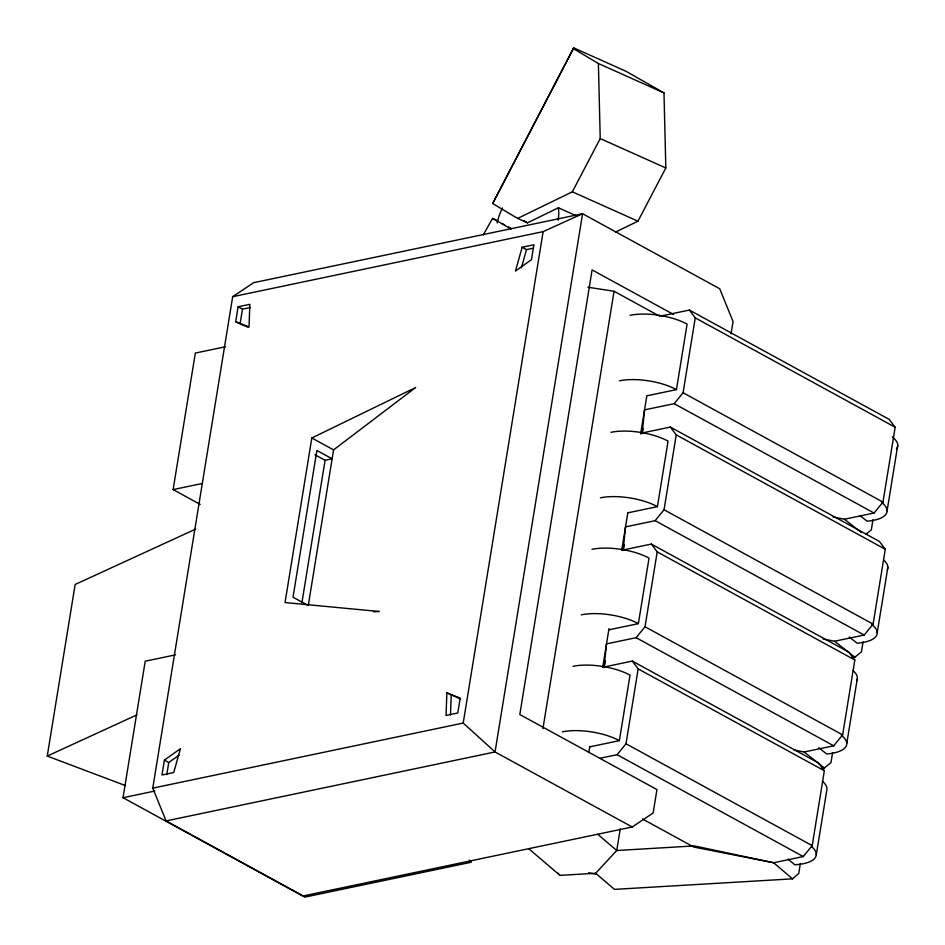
<?xml version="1.0" encoding="UTF-8"?>
<svg xmlns="http://www.w3.org/2000/svg" width="945" height="945" viewBox="0 0 945 945"><rect width="100%" height="100%" fill="white"/><g stroke="black" fill="none" stroke-linecap="round" stroke-linejoin="round"><path stroke-width="1.42" d="M446.879 692.85L446.028 715.448L457.77 712.991L460.191 698.131L446.879 692.85L460.546 698.934M450.481 715.011L451.237 695.236M604.079 667.607L606.501 643.888L636.103 637.686L645.022 626.771L657.2 551.88L651.329 544.072L621.727 550.273M623.098 550.604L625.531 526.873L655.133 520.671L664.051 509.757L676.23 434.877L670.348 427.069L640.745 433.271M642.127 433.59L644.561 409.87L674.151 403.669L683.081 392.754L695.248 317.874L689.377 310.066L661.181 315.973M125.52 785.614L47.25 756.071L75.151 584.471L195.65 529.094M469.311 860.127L471.248 862.23L304.739 897.124L123.027 797.71L145.223 661.205L175.522 654.85M200.186 504.394L173.124 489.593L195.32 353.087L225.631 346.732M673.62 314.508L592.102 269.916L519.809 714.538L656.952 789.571L653.149 812.972L632.205 826.993L303.25 895.943L166.096 820.922L152.759 788.142L232.671 296.706L253.626 282.685L582.569 213.735L719.724 288.757L733.06 321.536L731.04 333.928M164.395 760.134L161.985 774.995L173.726 772.526L180.424 748.7L164.395 760.134L168.753 762.52L179.054 755.173M235.707 321.631L238.116 306.782L249.858 304.314L249.007 326.923L235.707 321.631L238.967 323.426M166.781 774.676L168.753 762.52M250.307 307.515L242.475 309.157L240.054 324.017L248.039 327.183M314.921 454.734L325.08 460.286L332.132 458.809L316.894 450.47L293.033 597.193L308.271 605.532L333.573 449.891L415.67 387.509L311.815 437.984L285.047 602.544L379.24 611.498L373.452 611.734M301.927 602.65L325.08 460.286M632.205 826.993L495.05 751.96L463.215 723.055L543.127 231.631L582.569 213.735L495.05 751.96L166.096 820.922M542.938 728.619L614.061 291.261L587.873 287.209M588.853 752.468L589.845 746.361M602.839 666.449L608.982 628.661M621.739 550.203L627.882 512.426M640.639 433.956L646.841 395.825L676.443 389.623L687.098 324.1A40.812 15.049 9.2 0 0 630.067 315.299M604.493 666.083L605.32 660.992M623.511 549.104L624.22 544.745M642.316 433.507L643.12 428.51M589.763 746.857L619.365 740.644L630.02 675.12A40.812 15.049 9.2 0 0 572.989 666.319M608.793 629.842L638.383 623.641L649.038 558.117A40.812 15.049 9.2 0 0 592.007 549.317M627.811 512.84L657.413 506.638L668.068 441.114A40.812 15.049 9.2 0 0 611.037 432.302M600.158 758.233L617.073 754.689L626.003 743.774L638.17 668.895L632.299 661.087L602.697 667.288M620.239 828.907L616.731 850.512L595.657 873.274L559.972 875.377L528.657 848.61M800.368 863.435L798.726 873.511L792.501 878.85L614.498 889.375L595.657 873.274M642.494 818.984L693.807 847.063L773.66 862.75L803.262 856.548L812.192 845.633L824.359 770.754L818.488 762.946L632.299 661.087M832.604 752.563L830.974 762.639L824.383 768.001L821.453 768.226M816.279 854.93L826.934 789.406A40.812 15.049 9.2 0 0 822.292 781.078M872.944 519.797L871.314 529.873L865.821 534.338M794.143 750.035L804.124 751.996L833.714 745.794L842.645 734.879L854.823 660L848.941 652.18L651.329 544.072M833.053 516.986L844.452 519.23L874.054 513.029L882.984 502.114L895.151 427.234L889.28 419.426L689.377 310.066M863.068 641.797L861.427 651.885L854.835 657.247L851.918 657.472M846.755 743.561L857.41 678.037M887.095 510.808L897.75 445.284M823.166 638.997L834.577 641.242L864.179 635.04L873.097 624.125L885.276 549.246L879.393 541.426L670.348 427.069M877.208 632.807L887.863 567.284M522.16 247.236L515.462 271.061L531.492 259.639L533.901 244.779L522.16 247.236L526.507 249.622L533.039 248.251M521.392 267.837L526.507 249.622M576.804 216.003L558.436 207.77L527.475 222.831L517.636 218.413L492.664 203.553L573.733 47.876L626.216 71.383L663.981 92.905L665.823 167.95L637.958 221.201L615.809 231.974M492.664 203.553L573.733 47.876M517.636 218.413L572.351 191.811L600.229 138.561L598.386 63.504L573.414 48.644M483.202 234.986L492.593 218.366L498.192 221.307M47.25 756.071L136.954 714.857M232.671 296.706L543.127 231.631M173.124 489.593L201.994 483.545M152.759 788.142L463.215 723.055M123.027 797.71L154.779 791.059M598.386 63.504L663.981 92.905M600.229 138.561L665.823 167.95M572.351 191.811L637.958 221.201M695.248 317.874L895.151 427.234M614.061 291.261L659.775 316.268M683.081 392.754L882.984 502.114M674.151 403.669L874.054 513.029M676.23 434.877L885.276 549.246M664.051 509.757L873.097 624.125M655.133 520.671L864.179 635.04M238.116 306.782L242.475 309.157M657.2 551.88L854.823 660M311.815 437.984L333.573 449.891M645.022 626.771L842.645 734.879M636.103 637.686L833.714 745.794M638.17 668.895L824.359 770.754M626.003 743.774L812.192 845.633M617.073 754.689L803.262 856.548M502.043 223.433L504.618 224.863M508.481 226.989L511.056 228.406M492.593 218.366L511.068 229.021M523.731 220.598L527.475 222.831M860.245 515.864L867.002 521.191A40.812 15.049 9.2 0 0 881.638 502.433M844.452 519.23L861.344 532.567M849.236 636.977L857.127 643.202A40.812 15.049 9.2 0 0 871.762 624.444M834.577 641.242L854.835 657.247M818.783 747.731L826.662 753.956A40.812 15.049 9.2 0 0 841.298 735.198M804.124 751.996L824.383 768.001M788.13 859.123L794.78 864.805A40.812 15.049 9.2 0 0 811.637 846.602M792.501 878.85L773.66 862.75L694.351 845.917L616.731 850.512L597.76 834.293M558.117 873.168L559.972 875.377M558.436 207.77A40.812 28.964 -65.9 0 1 558.188 220.161M497.212 222.925A40.812 28.964 -65.9 0 1 502.504 207.971M596.401 874.231A40.812 15.049 9.2 0 1 588.558 872.719M562.334 731.843A40.812 15.049 9.2 0 1 619.365 740.644M853.205 670.714A40.812 15.049 9.2 0 1 856.82 680.601M892.293 436.909A40.812 15.049 9.2 0 1 896.403 449.029M581.352 614.841A40.812 15.049 9.2 0 1 638.383 623.641M600.382 497.826A40.812 15.049 9.2 0 1 657.413 506.638M619.412 380.823A40.812 15.049 9.2 0 1 676.443 389.623M883.658 559.96A40.812 15.049 9.2 0 1 887.272 569.847"/></g></svg>
